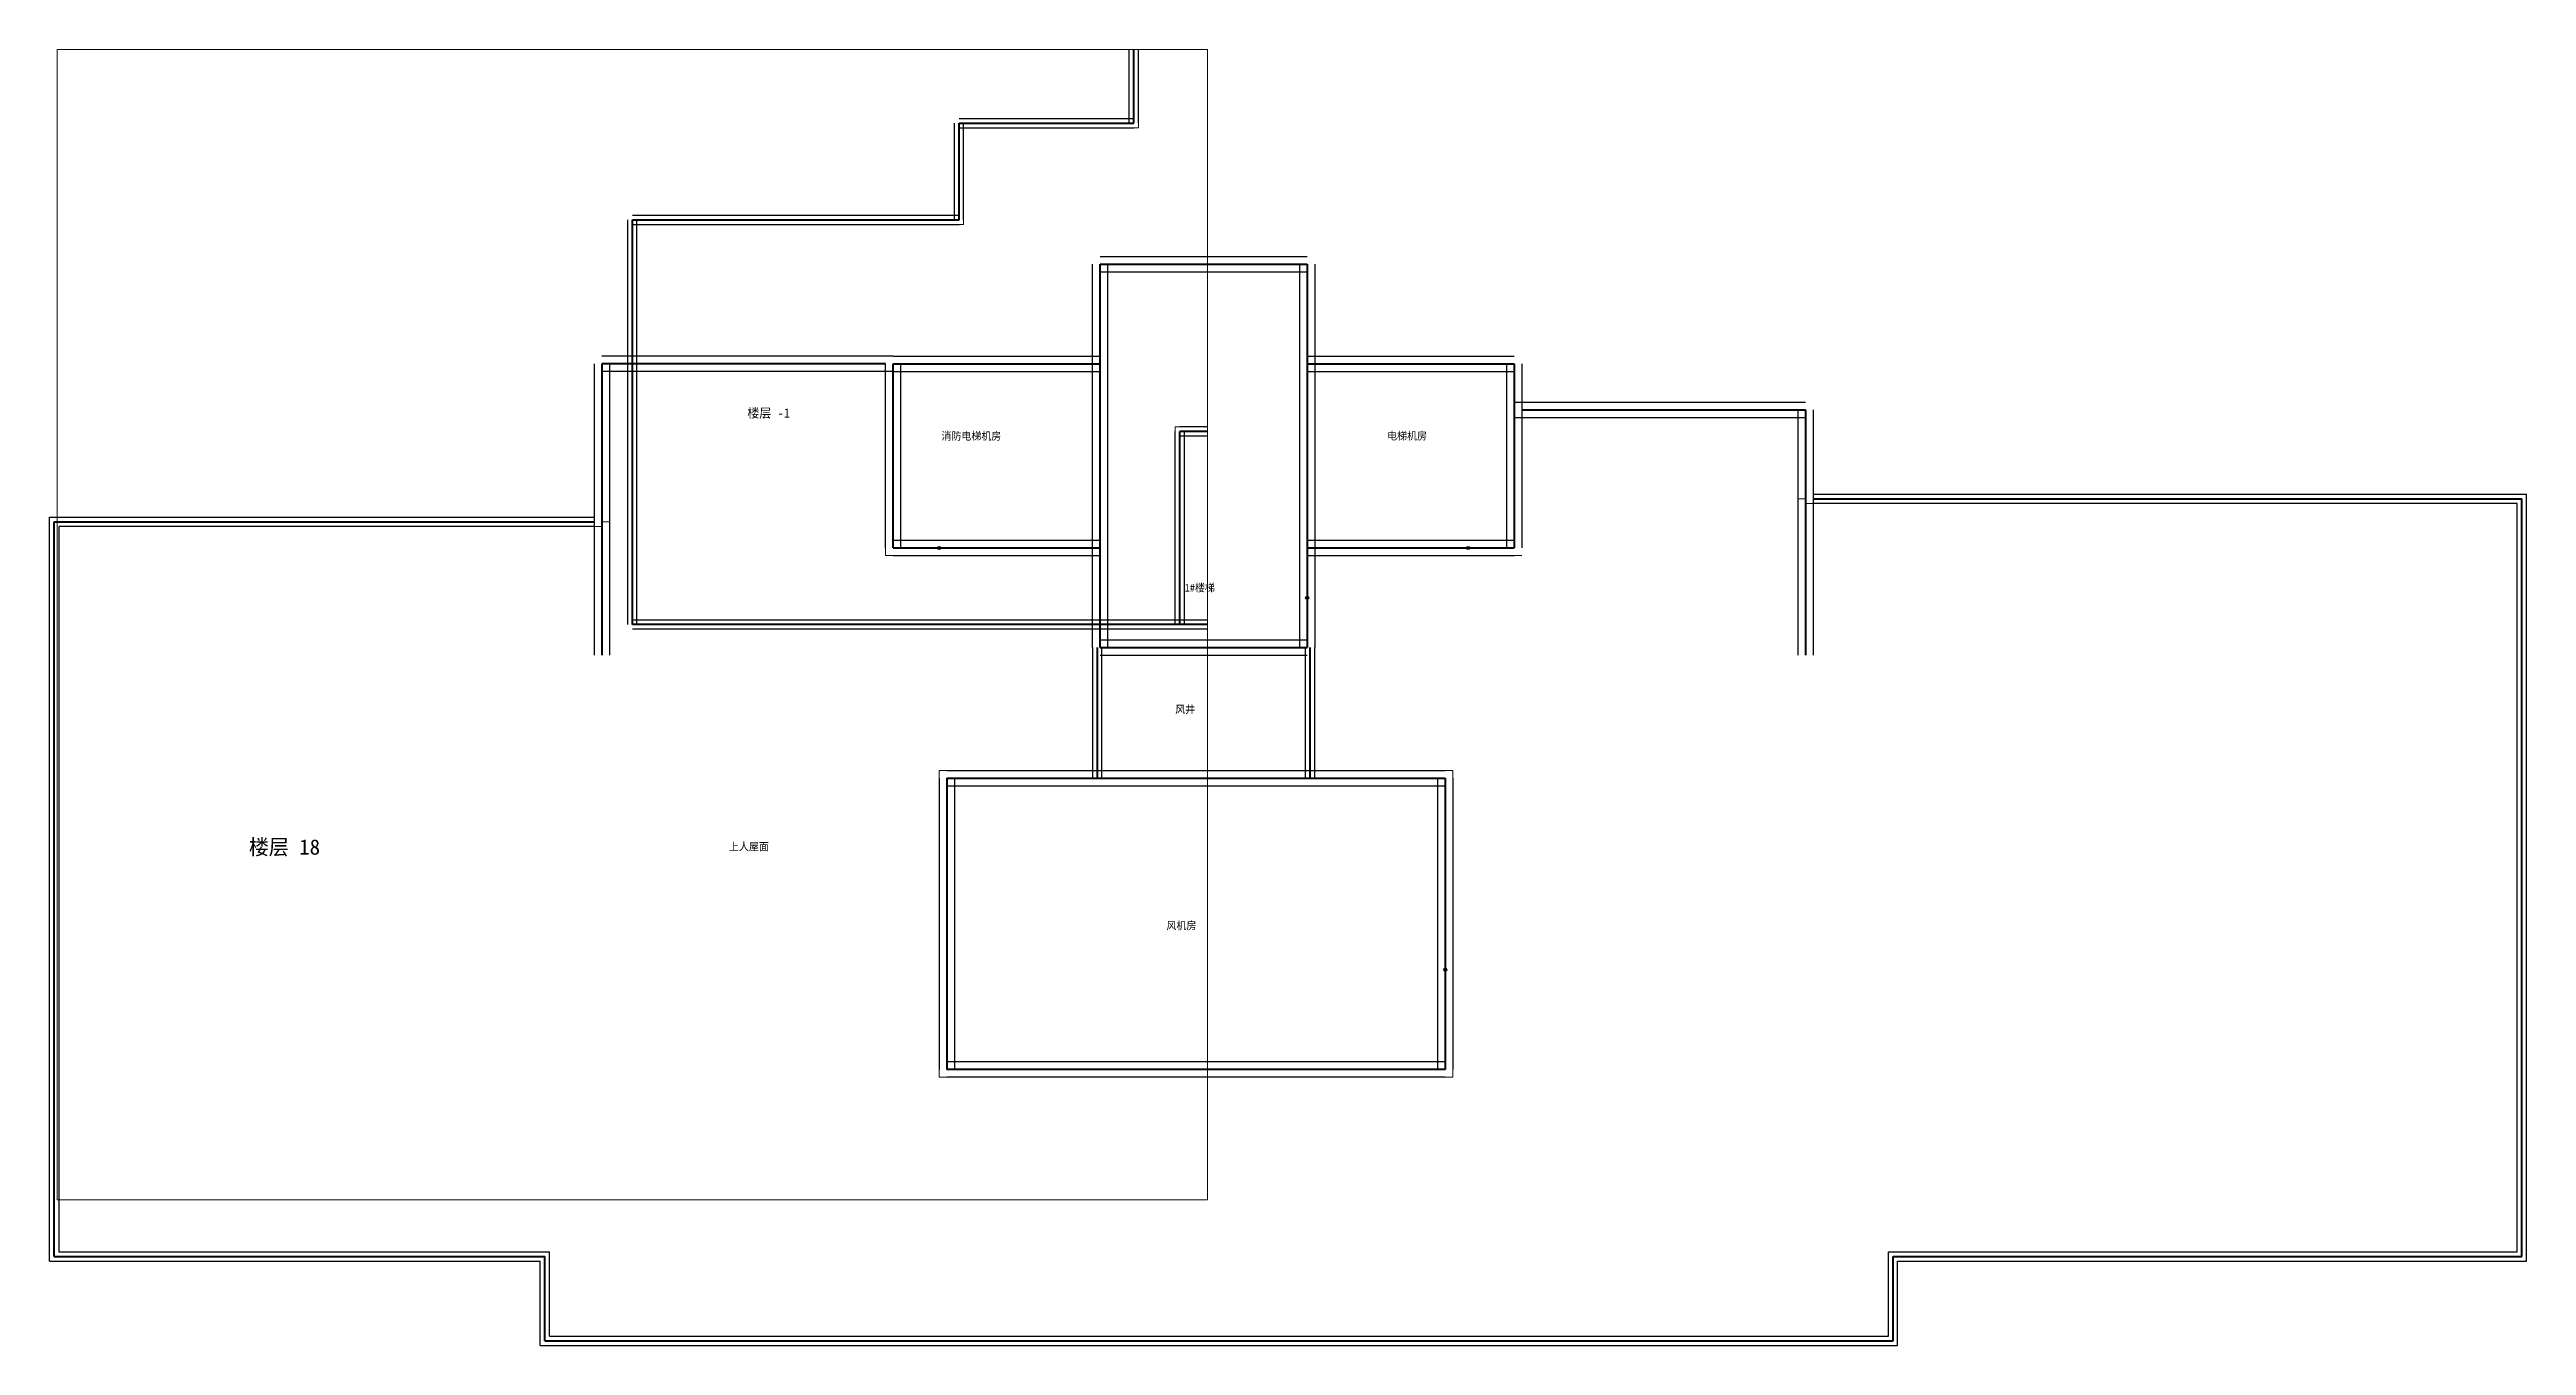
# Paper-space layout '楼层 18' of a CAD drawing. Header units: metres. Extents: x -2 to 644, y -38 to 300.
# The model-space entities are those that its viewports show. They can reach past a viewport. Long polylines and large blocks are cut down to what shows.
import ezdxf

# ---------------------------------------------------------------- set-up
doc = ezdxf.new("R2010")
doc.units = ezdxf.units.M
for name, color, linetype in [('DOORS', 9, 'Continuous'), ('ROOMS', 9, 'Continuous'), ('TEXT', 3, 'Continuous'), ('WALLS', 7, 'Continuous')]:
    doc.layers.add(name, color=color, linetype=linetype)

# ---------------------------------------------------------------- blocks, each defined once
blk = doc.blocks.new('FLOOR_18')
at = {"layer": 'DOORS', "color": 9, "lineweight": 35}
for p, q in [((220, 170), (240, 170)), ((358, 170), (378, 170)), ((326, 167), (326, 147)), ((362, 70), (362, 50))]:
    blk.add_line(p, q, dxfattribs=at)
at = {"layer": 'DOORS', "color": 9}
for centre in [(230, 170), (368, 170), (326, 157), (362, 60)]:
    blk.add_circle(centre, 0.4, dxfattribs=at)
at = {"layer": 'ROOMS', "color": 9, "lineweight": 20}
for points in [[(274, 146), (274, 242), (324, 242), (324, 146)], [(382, 204), (454, 204), (454, 182.8), (456, 182.8), (456, 181.6), (641.6, 181.6), (641.6, -13.6), (477.6, -13.6), (477.6, -35.6), (128.4, -35.6), (128.4, -13.6), (0.4, -13.6), (0.4, 175.6), (142, 175.6), (142, 176.8), (144, 176.8), (144, 216), (216, 216), (216, 168), (270, 168), (270, 112), (230, 112), (230, 32), (364, 32), (364, 112), (328, 112), (328, 168), (382, 168)], [(220, 172), (270, 172), (270, 216), (220, 216)], [(328, 172), (328, 216), (378, 216), (378, 172)], [(272.4, 112), (272.4, 142), (325.6, 142), (325.6, 112)], [(360, 36), (360, 108), (234, 108), (234, 36)]]:
    blk.add_lwpolyline(points, dxfattribs=at)
at = {"layer": 'WALLS', "lineweight": 25}
for p, q in [((272, 246), (326, 246)), ((270, 218), (270, 244)), ((272, 242), (326, 242)), ((274, 218), (274, 244)), ((324, 244), (324, 218)), ((328, 244), (328, 218)), ((218, 220), (142, 220)), ((218, 220), (272, 220)), ((326, 220), (380, 220)), ((140, 218), (140, 142)), ((218, 216), (142, 216)), ((144, 218), (144, 142)), ((216, 170), (216, 218)), ((218, 216), (272, 216)), ((220, 170), (220, 218)), ((270, 170), (270, 218)), ((274, 170), (274, 218)), ((324, 218), (324, 170)), ((326, 216), (380, 216)), ((328, 218), (328, 170)), ((378, 218), (378, 206)), ((382, 218), (382, 206)), ((380, 208), (456, 208)), ((378, 206), (378, 170)), ((380, 204), (456, 204)), ((382, 206), (382, 170)), ((454, 206), (454, 142)), ((458, 206), (458, 142)), ((458, 184), (644, 184)), ((641.6, 181.6), (458, 181.6)), ((641.6, -13.6), (641.6, 181.6)), ((644, -16), (644, 184)), ((-2, 178), (140, 178)), ((-2, -16), (-2, 178)), ((140, 175.6), (0.4, 175.6)), ((0.4, 175.6), (0.4, -13.6)), ((218, 172), (272, 172)), ((218, 168), (272, 168)), ((270, 144), (270, 170)), ((274, 144), (274, 170)), ((324, 170), (324, 144)), ((326, 172), (380, 172)), ((326, 168), (380, 168)), ((328, 170), (328, 144)), ((270, 144), (270, 110)), ((272, 146), (326, 146)), ((272.4, 144), (272.4, 110)), ((325.6, 110), (325.6, 144)), ((328, 110), (328, 144)), ((272, 142), (326, 142)), ((230, 110), (230, 34)), ((232, 112), (272, 112)), ((234, 110), (234, 34)), ((272, 112), (326, 112)), ((326, 112), (362, 112)), ((360, 110), (360, 34)), ((364, 110), (364, 34)), ((232, 108), (272, 108)), ((272, 108), (326, 108)), ((326, 108), (362, 108)), ((362, 36), (232, 36)), ((362, 32), (232, 32)), ((-2, -16), (126, -16)), ((0.4, -13.6), (128.4, -13.6)), ((126, -38), (126, -16)), ((128.4, -35.6), (128.4, -13.6)), ((477.6, -13.6), (641.6, -13.6)), ((477.6, -35.6), (477.6, -13.6)), ((480, -16), (644, -16)), ((480, -38), (480, -16)), ((126, -38), (480, -38)), ((128.4, -35.6), (477.6, -35.6))]:
    blk.add_line(p, q, dxfattribs=at)
at = {"layer": 'WALLS', "lineweight": 40}
for p, q in [((272, 218), (272, 244)), ((272, 244), (326, 244)), ((326, 244), (326, 218)), ((142, 218), (142, 142)), ((216, 218), (142, 218)), ((218, 170), (218, 218)), ((218, 218), (272, 218)), ((272, 170), (272, 218)), ((326, 218), (326, 170)), ((326, 218), (380, 218)), ((380, 218), (380, 206)), ((380, 206), (380, 170)), ((382, 206), (456, 206)), ((456, 206), (456, 142)), ((458, 182.8), (642.8, 182.8)), ((642.8, -14.8), (642.8, 182.8)), ((-0.8, 176.8), (140, 176.8)), ((-0.8, -14.8), (-0.8, 176.8)), ((218, 170), (272, 170)), ((272, 144), (272, 170)), ((326, 170), (326, 144)), ((326, 170), (380, 170)), ((271.2, 144), (271.2, 110)), ((272, 144), (326, 144)), ((326.8, 110), (326.8, 144)), ((232, 110), (272, 110)), ((232, 110), (232, 34)), ((272, 110), (326, 110)), ((326, 110), (362, 110)), ((362, 110), (362, 34)), ((362, 34), (232, 34)), ((-0.8, -14.8), (127.2, -14.8)), ((127.2, -36.8), (127.2, -14.8)), ((478.8, -14.8), (642.8, -14.8)), ((478.8, -36.8), (478.8, -14.8)), ((127.2, -36.8), (478.8, -36.8))]:
    blk.add_line(p, q, dxfattribs=at)
at = {"layer": 'TEXT', "color": 3}
for s, height, p in [('消防电梯机房', 2, (230.62, 198.2)), ('电梯机房', 2, (346.85, 198.23)), ('1#楼梯', 2, (294.02, 158.62)), ('风井', 2, (291.58, 126.89)), ('楼层 18', 4, (50, 90)), ('上人屋面', 2, (175.2, 91.12)), ('风机房', 2, (289.3, 70.52))]:
    blk.add_text(s, height=height, dxfattribs=at).set_placement(p)
blk = doc.blocks.new('FLOOR_-1')
at = {"layer": 'ROOMS', "color": 9, "lineweight": 20}
for points in [[(2, 2), (236, 2), (236, 86), (362, 86), (362, 2), (640, 2), (640, 180), (378, 180), (378, 220), (390, 220), (390, 290), (220, 290), (220, 216), (144, 216), (144, 174), (2, 174)], [(240, 2), (298, 2), (298, 82), (240, 82)]]:
    blk.add_lwpolyline(points, dxfattribs=at)
at = {"layer": 'WALLS', "lineweight": 25}
for p, q in [((216, 218), (216, 292)), ((220, 218), (220, 292)), ((140, 176), (140, 218)), ((142, 220), (218, 220)), ((142, 216), (218, 216)), ((144, 176), (144, 218)), ((-2, 0), (-2, 176)), ((0, 178), (142, 178)), ((0, 174), (142, 174)), ((2, 0), (2, 176)), ((236, 0), (236, 84)), ((300, 86), (238, 86)), ((300, 82), (238, 82)), ((240, 0), (240, 84)), ((238, 2), (0, 2)), ((300, 2), (238, 2)), ((238, -2), (0, -2)), ((300, -2), (238, -2))]:
    blk.add_line(p, q, dxfattribs=at)
at = {"layer": 'WALLS', "lineweight": 40}
for p, q in [((218, 218), (218, 292)), ((142, 176), (142, 218)), ((142, 218), (218, 218)), ((0, 176), (142, 176)), ((0, 0), (0, 176)), ((300, 84), (238, 84)), ((238, 0), (238, 84)), ((238, 0), (0, 0)), ((300, 0), (238, 0))]:
    blk.add_line(p, q, dxfattribs=at)
at = {"layer": 'TEXT', "color": 3}
blk.add_text('楼层 -1', height=4, dxfattribs=at).set_placement((50, 90))

msp = doc.modelspace()

# ---------------------------------------------------------------- block references
at = {"layer": 'WALLS'}
msp.add_blockref('FLOOR_-1', (0, 0), dxfattribs=at)

psp = doc.layouts.new('楼层 18')

# ---------------------------------------------------------------- block references
psp.add_blockref('FLOOR_18', (0, 0))

# ---------------------------------------------------------------- viewports
at = {"layer": 'VIEWPORTS'}
psp.add_viewport(center=(150, 150), size=(300, 300), view_center_point=(0, 0), view_height=500, dxfattribs=at)

doc.saveas('drawing.dxf')
